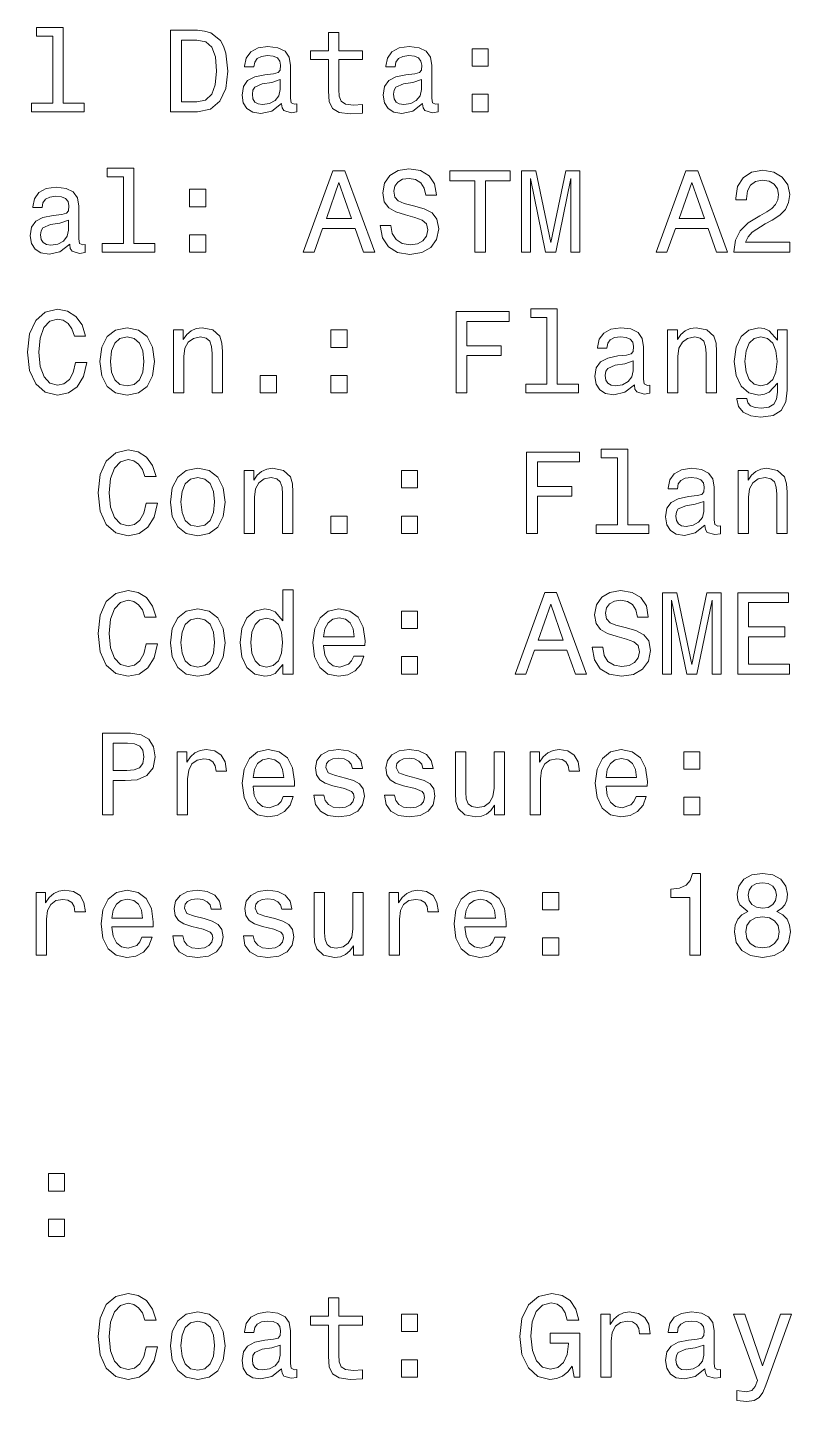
# Model space of a CAD drawing. Extents: x 0 to 420, y 0 to 297.
# Drawn here: x 311.79 to 338.08, y 118.93 to 166.2 of the extents above; entities that cross this region are included whole.
import ezdxf

# ---------------------------------------------------------------- set-up
doc = ezdxf.new("R2010")
doc.units = 0

msp = doc.modelspace()

# ---------------------------------------------------------------- linework, layer by layer
at = {"color": 7, "lineweight": 13}
for points in [[(312.666, 165.902), (312.666, 163.602), (311.936, 163.602), (311.936, 163.303), (313.747, 163.303), (313.747, 163.602), (313.021, 163.602), (313.021, 166.2), (312.109, 166.2), (312.109, 165.902)], [(317.649, 166.103), (316.717, 166.103), (316.717, 163.303), (317.649, 163.303), (318.089, 163.392), (318.416, 163.663), (318.617, 164.102), (318.69, 164.703), (318.625, 165.317), (318.545, 165.559), (318.432, 165.752), (318.105, 166.015), (317.891, 166.079)], [(322.152, 165.095), (322.152, 164.01), (322.176, 163.659), (322.289, 163.416), (322.515, 163.275), (322.898, 163.227), (323.318, 163.247), (323.318, 163.554), (323.011, 163.529), (322.733, 163.562), (322.583, 163.663), (322.519, 163.832), (322.507, 164.07), (322.507, 165.095), (323.318, 165.095), (323.318, 165.397), (322.507, 165.397), (322.507, 166.031), (322.152, 166.031), (322.152, 165.397), (321.538, 165.397), (321.538, 165.095)], [(317.621, 165.769), (317.927, 165.708), (318.137, 165.523), (318.262, 165.192), (318.303, 164.703), (318.258, 164.231), (318.133, 163.901), (317.919, 163.703), (317.621, 163.638), (317.092, 163.638), (317.092, 165.769)], [(320.534, 163.586), (320.534, 163.574), (320.554, 163.437), (320.614, 163.34), (320.869, 163.263), (321.066, 163.295), (321.066, 163.57), (320.982, 163.558), (320.869, 163.61), (320.848, 163.771), (320.848, 164.893), (320.8, 165.18), (320.659, 165.381), (320.413, 165.502), (320.066, 165.547), (319.727, 165.498), (319.477, 165.361), (319.319, 165.147), (319.267, 164.865), (319.267, 164.841), (319.586, 164.841), (319.614, 165.01), (319.703, 165.131), (319.848, 165.204), (320.054, 165.232), (320.251, 165.212), (320.392, 165.151), (320.477, 165.046), (320.505, 164.901), (320.489, 164.732), (320.425, 164.647), (320.263, 164.607), (319.961, 164.574), (319.614, 164.502), (319.368, 164.373), (319.222, 164.171), (319.178, 163.872), (319.218, 163.606), (319.343, 163.408), (319.545, 163.283), (319.824, 163.239), (320.199, 163.324)], [(325.391, 163.586), (325.391, 163.574), (325.411, 163.437), (325.472, 163.34), (325.726, 163.263), (325.924, 163.295), (325.924, 163.57), (325.839, 163.558), (325.726, 163.61), (325.706, 163.771), (325.706, 164.893), (325.658, 165.18), (325.516, 165.381), (325.27, 165.502), (324.923, 165.547), (324.584, 165.498), (324.334, 165.361), (324.177, 165.147), (324.124, 164.865), (324.124, 164.841), (324.443, 164.841), (324.471, 165.01), (324.56, 165.131), (324.705, 165.204), (324.911, 165.232), (325.109, 165.212), (325.25, 165.151), (325.335, 165.046), (325.363, 164.901), (325.347, 164.732), (325.282, 164.647), (325.121, 164.607), (324.818, 164.574), (324.471, 164.502), (324.225, 164.373), (324.08, 164.171), (324.036, 163.872), (324.076, 163.606), (324.201, 163.408), (324.403, 163.283), (324.681, 163.239), (325.056, 163.324)], [(327.09, 164.869), (327.647, 164.869), (327.647, 165.47), (327.09, 165.47)], [(320.493, 164.062), (320.445, 163.852), (320.316, 163.691), (320.122, 163.586), (319.884, 163.55), (319.731, 163.57), (319.622, 163.634), (319.553, 163.747), (319.533, 163.905), (319.549, 164.046), (319.614, 164.147), (319.872, 164.26), (320.199, 164.308), (320.493, 164.405)], [(325.351, 164.062), (325.303, 163.852), (325.173, 163.691), (324.98, 163.586), (324.742, 163.55), (324.588, 163.57), (324.479, 163.634), (324.411, 163.747), (324.391, 163.905), (324.407, 164.046), (324.471, 164.147), (324.73, 164.26), (325.056, 164.308), (325.351, 164.405)], [(327.09, 163.303), (327.647, 163.303), (327.647, 163.905), (327.09, 163.905)], [(315.095, 161.064), (315.095, 158.765), (314.365, 158.765), (314.365, 158.466), (316.176, 158.466), (316.176, 158.765), (315.45, 158.765), (315.45, 161.363), (314.538, 161.363), (314.538, 161.064)], [(321.284, 158.466), (321.655, 158.466), (321.95, 159.289), (323.067, 159.289), (323.362, 158.466), (323.741, 158.466), (322.716, 161.27), (322.305, 161.27)], [(324.302, 159.39), (323.935, 159.39), (324.016, 158.962), (324.217, 158.648), (324.528, 158.458), (324.948, 158.389), (325.363, 158.454), (325.674, 158.631), (325.871, 158.91), (325.944, 159.277), (325.884, 159.608), (325.714, 159.822), (325.44, 159.963), (325.073, 160.068), (324.758, 160.144), (324.552, 160.233), (324.435, 160.362), (324.399, 160.564), (324.435, 160.746), (324.54, 160.883), (324.701, 160.976), (324.923, 161.008), (325.149, 160.967), (325.327, 160.859), (325.444, 160.677), (325.5, 160.431), (325.867, 160.431), (325.867, 160.439), (325.803, 160.818), (325.613, 161.101), (325.315, 161.278), (324.911, 161.339), (324.548, 161.278), (324.266, 161.109), (324.084, 160.846), (324.02, 160.508), (324.072, 160.205), (324.225, 159.999), (324.467, 159.862), (324.798, 159.757), (325.125, 159.664), (325.371, 159.576), (325.52, 159.446), (325.573, 159.237), (325.524, 159.023), (325.399, 158.861), (325.21, 158.761), (324.964, 158.728), (324.689, 158.773), (324.479, 158.902), (324.346, 159.112)], [(327.183, 158.466), (327.554, 158.466), (327.554, 160.927), (328.401, 160.927), (328.401, 161.266), (326.331, 161.266), (326.331, 160.927), (327.183, 160.927)], [(328.788, 158.466), (329.099, 158.466), (329.099, 161.008), (329.624, 158.466), (329.971, 158.466), (330.491, 161.008), (330.491, 158.466), (330.806, 158.466), (330.806, 161.266), (330.314, 161.266), (329.797, 158.797), (329.285, 161.266), (328.788, 161.266)], [(333.428, 158.466), (333.799, 158.466), (334.094, 159.289), (335.211, 159.289), (335.506, 158.466), (335.885, 158.466), (334.86, 161.27), (334.449, 161.27)], [(336.099, 158.466), (338.024, 158.466), (338.024, 158.813), (336.503, 158.813), (336.587, 159.003), (336.733, 159.16), (337.18, 159.446), (337.418, 159.567), (337.685, 159.741), (337.874, 159.943), (337.983, 160.181), (338.024, 160.451), (337.955, 160.79), (337.765, 161.056), (337.475, 161.226), (337.1, 161.286), (336.712, 161.218), (336.418, 161.028), (336.228, 160.725), (336.164, 160.326), (336.164, 160.269), (336.531, 160.269), (336.531, 160.302), (336.567, 160.576), (336.676, 160.778), (336.85, 160.907), (337.079, 160.951), (337.314, 160.911), (337.487, 160.81), (337.6, 160.653), (337.64, 160.455), (337.612, 160.269), (337.535, 160.112), (337.406, 159.975), (337.229, 159.854), (336.991, 159.725), (336.595, 159.475), (336.317, 159.208), (336.152, 158.886), (336.099, 158.478)], [(322.079, 159.632), (322.511, 160.867), (322.942, 159.632)], [(334.223, 159.632), (334.655, 160.867), (335.086, 159.632)], [(313.247, 158.748), (313.247, 158.736), (313.267, 158.599), (313.328, 158.502), (313.582, 158.426), (313.78, 158.458), (313.78, 158.732), (313.695, 158.72), (313.582, 158.773), (313.562, 158.934), (313.562, 160.056), (313.513, 160.342), (313.372, 160.544), (313.126, 160.665), (312.779, 160.709), (312.44, 160.661), (312.19, 160.524), (312.033, 160.31), (311.98, 160.027), (311.98, 160.003), (312.299, 160.003), (312.327, 160.173), (312.416, 160.294), (312.561, 160.366), (312.767, 160.395), (312.965, 160.374), (313.106, 160.314), (313.191, 160.209), (313.219, 160.064), (313.203, 159.894), (313.138, 159.81), (312.977, 159.769), (312.674, 159.737), (312.327, 159.664), (312.081, 159.535), (311.936, 159.333), (311.892, 159.035), (311.932, 158.769), (312.057, 158.571), (312.259, 158.446), (312.537, 158.401), (312.912, 158.486)], [(317.375, 160.031), (317.931, 160.031), (317.931, 160.633), (317.375, 160.633)], [(313.207, 159.225), (313.158, 159.015), (313.029, 158.853), (312.836, 158.748), (312.598, 158.712), (312.444, 158.732), (312.335, 158.797), (312.267, 158.91), (312.247, 159.067), (312.263, 159.208), (312.327, 159.309), (312.586, 159.422), (312.912, 159.471), (313.207, 159.567)], [(317.375, 158.466), (317.931, 158.466), (317.931, 159.067), (317.375, 159.067)], [(313.449, 154.669), (313.368, 154.331), (313.235, 154.089), (313.05, 153.939), (312.832, 153.891), (312.569, 153.963), (312.364, 154.181), (312.226, 154.536), (312.182, 155.029), (312.226, 155.517), (312.36, 155.876), (312.565, 156.094), (312.832, 156.17), (313.025, 156.13), (313.191, 156.017), (313.32, 155.835), (313.409, 155.585), (313.792, 155.585), (313.671, 155.969), (313.461, 156.259), (313.175, 156.441), (312.832, 156.505), (312.404, 156.404), (312.077, 156.122), (311.867, 155.658), (311.795, 155.029), (311.867, 154.399), (312.077, 153.935), (312.404, 153.649), (312.832, 153.552), (313.207, 153.629), (313.509, 153.842), (313.723, 154.193), (313.836, 154.669)], [(329.668, 156.227), (329.668, 153.927), (328.938, 153.927), (328.938, 153.629), (330.749, 153.629), (330.749, 153.927), (330.023, 153.927), (330.023, 156.525), (329.111, 156.525), (329.111, 156.227)], [(326.541, 153.629), (326.916, 153.629), (326.916, 154.916), (328.094, 154.916), (328.094, 155.25), (326.916, 155.25), (326.916, 156.09), (328.365, 156.09), (328.365, 156.429), (326.541, 156.429)], [(314.284, 154.71), (314.349, 154.218), (314.534, 153.854), (314.829, 153.629), (315.224, 153.552), (315.616, 153.629), (315.91, 153.85), (316.096, 154.214), (316.164, 154.71), (316.096, 155.202), (315.91, 155.569), (315.616, 155.791), (315.224, 155.872), (314.829, 155.791), (314.534, 155.565), (314.349, 155.202)], [(314.647, 154.714), (314.684, 155.077), (314.797, 155.339), (314.978, 155.501), (315.224, 155.557), (315.466, 155.501), (315.648, 155.343), (315.761, 155.077), (315.801, 154.714), (315.761, 154.347), (315.648, 154.08), (315.466, 153.919), (315.224, 153.867), (314.978, 153.919), (314.797, 154.08), (314.684, 154.347)], [(316.818, 153.629), (317.173, 153.629), (317.173, 154.879), (317.209, 155.166), (317.326, 155.376), (317.508, 155.505), (317.75, 155.553), (317.943, 155.513), (318.065, 155.404), (318.125, 155.222), (318.145, 154.98), (318.145, 153.629), (318.5, 153.629), (318.5, 155.053), (318.484, 155.339), (318.411, 155.577), (318.173, 155.795), (317.802, 155.872), (317.596, 155.844), (317.423, 155.767), (317.274, 155.638), (317.157, 155.464), (317.157, 155.795), (316.818, 155.795)], [(322.232, 155.194), (322.789, 155.194), (322.789, 155.795), (322.232, 155.795)], [(332.678, 153.911), (332.678, 153.899), (332.698, 153.762), (332.758, 153.665), (333.013, 153.588), (333.21, 153.62), (333.21, 153.895), (333.126, 153.883), (333.013, 153.935), (332.992, 154.097), (332.992, 155.218), (332.944, 155.505), (332.803, 155.706), (332.557, 155.827), (332.21, 155.872), (331.871, 155.823), (331.621, 155.686), (331.463, 155.472), (331.411, 155.19), (331.411, 155.166), (331.73, 155.166), (331.758, 155.335), (331.847, 155.456), (331.992, 155.529), (332.198, 155.557), (332.395, 155.537), (332.537, 155.476), (332.621, 155.371), (332.65, 155.226), (332.633, 155.057), (332.569, 154.972), (332.407, 154.932), (332.105, 154.899), (331.758, 154.827), (331.512, 154.698), (331.367, 154.496), (331.322, 154.197), (331.362, 153.931), (331.488, 153.733), (331.689, 153.608), (331.968, 153.564), (332.343, 153.649)], [(333.82, 153.629), (334.175, 153.629), (334.175, 154.879), (334.211, 155.166), (334.328, 155.376), (334.509, 155.505), (334.752, 155.553), (334.945, 155.513), (335.066, 155.404), (335.127, 155.222), (335.147, 154.98), (335.147, 153.629), (335.502, 153.629), (335.502, 155.053), (335.486, 155.339), (335.413, 155.577), (335.175, 155.795), (334.804, 155.872), (334.598, 155.844), (334.425, 155.767), (334.275, 155.638), (334.158, 155.464), (334.158, 155.795), (333.82, 155.795)], [(337.935, 153.725), (337.935, 155.795), (337.596, 155.795), (337.596, 155.444), (337.318, 155.763), (337.148, 155.844), (336.958, 155.872), (336.616, 155.791), (336.349, 155.565), (336.176, 155.202), (336.115, 154.714), (336.176, 154.222), (336.349, 153.859), (336.616, 153.629), (336.958, 153.552), (337.152, 153.58), (337.314, 153.653), (337.596, 153.959), (337.596, 153.653), (337.564, 153.411), (337.475, 153.237), (337.305, 153.136), (337.051, 153.1), (336.829, 153.124), (336.672, 153.185), (336.579, 153.29), (336.551, 153.431), (336.208, 153.431), (336.208, 153.415), (336.26, 153.157), (336.422, 152.963), (336.68, 152.838), (337.031, 152.793), (337.451, 152.854), (337.729, 153.023), (337.886, 153.318)], [(336.482, 154.714), (336.519, 155.073), (336.628, 155.339), (336.797, 155.497), (337.023, 155.553), (337.261, 155.497), (337.439, 155.339), (337.548, 155.073), (337.588, 154.714), (337.548, 154.347), (337.439, 154.084), (337.261, 153.923), (337.023, 153.871), (336.797, 153.923), (336.628, 154.084), (336.519, 154.351)], [(332.637, 154.387), (332.589, 154.177), (332.46, 154.016), (332.266, 153.911), (332.028, 153.875), (331.875, 153.895), (331.766, 153.959), (331.697, 154.072), (331.677, 154.23), (331.693, 154.371), (331.758, 154.472), (332.016, 154.585), (332.343, 154.633), (332.637, 154.73)], [(319.803, 153.629), (320.36, 153.629), (320.36, 154.23), (319.803, 154.23)], [(322.232, 153.629), (322.789, 153.629), (322.789, 154.23), (322.232, 154.23)], [(315.878, 149.832), (315.797, 149.493), (315.664, 149.251), (315.478, 149.102), (315.26, 149.053), (314.998, 149.126), (314.792, 149.344), (314.655, 149.699), (314.611, 150.191), (314.655, 150.679), (314.788, 151.038), (314.994, 151.256), (315.26, 151.333), (315.454, 151.293), (315.62, 151.18), (315.749, 150.998), (315.837, 150.748), (316.221, 150.748), (316.1, 151.131), (315.89, 151.422), (315.603, 151.603), (315.26, 151.668), (314.833, 151.567), (314.506, 151.284), (314.296, 150.82), (314.224, 150.191), (314.296, 149.562), (314.506, 149.098), (314.833, 148.811), (315.26, 148.714), (315.636, 148.791), (315.938, 149.005), (316.152, 149.356), (316.265, 149.832)], [(328.97, 148.791), (329.345, 148.791), (329.345, 150.078), (330.523, 150.078), (330.523, 150.413), (329.345, 150.413), (329.345, 151.252), (330.794, 151.252), (330.794, 151.591), (328.97, 151.591)], [(332.097, 151.389), (332.097, 149.09), (331.367, 149.09), (331.367, 148.791), (333.178, 148.791), (333.178, 149.09), (332.452, 149.09), (332.452, 151.688), (331.54, 151.688), (331.54, 151.389)], [(316.713, 149.872), (316.777, 149.38), (316.963, 149.017), (317.258, 148.791), (317.653, 148.714), (318.044, 148.791), (318.339, 149.013), (318.524, 149.376), (318.593, 149.872), (318.524, 150.365), (318.339, 150.732), (318.044, 150.954), (317.653, 151.034), (317.258, 150.954), (316.963, 150.728), (316.777, 150.365)], [(319.247, 148.791), (319.602, 148.791), (319.602, 150.042), (319.638, 150.328), (319.755, 150.538), (319.937, 150.667), (320.179, 150.716), (320.372, 150.675), (320.493, 150.566), (320.554, 150.385), (320.574, 150.143), (320.574, 148.791), (320.929, 148.791), (320.929, 150.215), (320.913, 150.502), (320.84, 150.74), (320.602, 150.958), (320.231, 151.034), (320.025, 151.006), (319.852, 150.929), (319.703, 150.8), (319.586, 150.627), (319.586, 150.958), (319.247, 150.958)], [(324.661, 150.357), (325.218, 150.357), (325.218, 150.958), (324.661, 150.958)], [(335.107, 149.074), (335.107, 149.061), (335.127, 148.924), (335.187, 148.827), (335.441, 148.751), (335.639, 148.783), (335.639, 149.057), (335.554, 149.045), (335.441, 149.098), (335.421, 149.259), (335.421, 150.381), (335.373, 150.667), (335.232, 150.869), (334.986, 150.99), (334.639, 151.034), (334.3, 150.986), (334.05, 150.849), (333.892, 150.635), (333.84, 150.352), (333.84, 150.328), (334.158, 150.328), (334.187, 150.498), (334.275, 150.619), (334.421, 150.691), (334.626, 150.72), (334.824, 150.699), (334.965, 150.639), (335.05, 150.534), (335.078, 150.389), (335.062, 150.219), (334.998, 150.135), (334.836, 150.094), (334.534, 150.062), (334.187, 149.989), (333.941, 149.86), (333.795, 149.659), (333.751, 149.36), (333.791, 149.094), (333.916, 148.896), (334.118, 148.771), (334.396, 148.727), (334.772, 148.811)], [(336.248, 148.791), (336.603, 148.791), (336.603, 150.042), (336.64, 150.328), (336.757, 150.538), (336.938, 150.667), (337.18, 150.716), (337.374, 150.675), (337.495, 150.566), (337.556, 150.385), (337.576, 150.143), (337.576, 148.791), (337.931, 148.791), (337.931, 150.215), (337.915, 150.502), (337.842, 150.74), (337.604, 150.958), (337.233, 151.034), (337.027, 151.006), (336.854, 150.929), (336.704, 150.8), (336.587, 150.627), (336.587, 150.958), (336.248, 150.958)], [(317.076, 149.876), (317.112, 150.24), (317.225, 150.502), (317.407, 150.663), (317.653, 150.72), (317.895, 150.663), (318.077, 150.506), (318.19, 150.24), (318.23, 149.876), (318.19, 149.509), (318.077, 149.243), (317.895, 149.082), (317.653, 149.029), (317.407, 149.082), (317.225, 149.243), (317.112, 149.509)], [(335.066, 149.55), (335.018, 149.34), (334.889, 149.178), (334.695, 149.074), (334.457, 149.037), (334.304, 149.057), (334.195, 149.122), (334.126, 149.235), (334.106, 149.392), (334.122, 149.533), (334.187, 149.634), (334.445, 149.747), (334.772, 149.796), (335.066, 149.893)], [(322.232, 148.791), (322.789, 148.791), (322.789, 149.392), (322.232, 149.392)], [(324.661, 148.791), (325.218, 148.791), (325.218, 149.392), (324.661, 149.392)], [(315.878, 144.995), (315.797, 144.656), (315.664, 144.414), (315.478, 144.264), (315.26, 144.216), (314.998, 144.288), (314.792, 144.506), (314.655, 144.861), (314.611, 145.354), (314.655, 145.842), (314.788, 146.201), (314.994, 146.419), (315.26, 146.495), (315.454, 146.455), (315.62, 146.342), (315.749, 146.161), (315.837, 145.91), (316.221, 145.91), (316.1, 146.294), (315.89, 146.584), (315.603, 146.766), (315.26, 146.83), (314.833, 146.729), (314.506, 146.447), (314.296, 145.983), (314.224, 145.354), (314.296, 144.724), (314.506, 144.26), (314.833, 143.974), (315.26, 143.877), (315.636, 143.954), (315.938, 144.167), (316.152, 144.518), (316.265, 144.995)], [(320.578, 144.288), (320.578, 143.954), (320.933, 143.954), (320.933, 146.85), (320.582, 146.85), (320.582, 145.789), (320.312, 146.096), (320.146, 146.169), (319.957, 146.197), (319.614, 146.116), (319.348, 145.89), (319.174, 145.527), (319.113, 145.039), (319.174, 144.551), (319.348, 144.184), (319.614, 143.954), (319.957, 143.877), (320.146, 143.905), (320.316, 143.978)], [(328.571, 143.954), (328.942, 143.954), (329.236, 144.777), (330.354, 144.777), (330.648, 143.954), (331.028, 143.954), (330.003, 146.758), (329.591, 146.758)], [(331.588, 144.878), (331.221, 144.878), (331.302, 144.45), (331.504, 144.135), (331.814, 143.946), (332.234, 143.877), (332.65, 143.942), (332.96, 144.119), (333.158, 144.397), (333.23, 144.765), (333.17, 145.095), (333.001, 145.309), (332.726, 145.45), (332.359, 145.555), (332.044, 145.632), (331.839, 145.721), (331.722, 145.85), (331.685, 146.052), (331.722, 146.233), (331.826, 146.37), (331.988, 146.463), (332.21, 146.495), (332.436, 146.455), (332.613, 146.346), (332.73, 146.165), (332.787, 145.918), (333.154, 145.918), (333.154, 145.927), (333.089, 146.306), (332.9, 146.588), (332.601, 146.766), (332.198, 146.826), (331.835, 146.766), (331.552, 146.596), (331.371, 146.334), (331.306, 145.995), (331.358, 145.693), (331.512, 145.487), (331.754, 145.35), (332.085, 145.245), (332.411, 145.152), (332.658, 145.063), (332.807, 144.934), (332.859, 144.724), (332.811, 144.51), (332.686, 144.349), (332.496, 144.248), (332.25, 144.216), (331.976, 144.26), (331.766, 144.389), (331.633, 144.599)], [(333.646, 143.954), (333.957, 143.954), (333.957, 146.495), (334.481, 143.954), (334.828, 143.954), (335.349, 146.495), (335.349, 143.954), (335.663, 143.954), (335.663, 146.754), (335.171, 146.754), (334.655, 144.284), (334.142, 146.754), (333.646, 146.754)], [(336.236, 143.954), (338.011, 143.954), (338.011, 144.293), (336.607, 144.293), (336.607, 145.241), (337.858, 145.241), (337.858, 145.576), (336.607, 145.576), (336.607, 146.415), (337.979, 146.415), (337.979, 146.754), (336.236, 146.754)], [(316.713, 145.035), (316.777, 144.543), (316.963, 144.18), (317.258, 143.954), (317.653, 143.877), (318.044, 143.954), (318.339, 144.176), (318.524, 144.539), (318.593, 145.035), (318.524, 145.527), (318.339, 145.894), (318.044, 146.116), (317.653, 146.197), (317.258, 146.116), (316.963, 145.89), (316.777, 145.527)], [(321.986, 144.934), (323.406, 144.934), (323.41, 145.099), (323.346, 145.563), (323.168, 145.91), (322.886, 146.12), (322.511, 146.197), (322.143, 146.116), (321.861, 145.89), (321.68, 145.523), (321.615, 145.039), (321.675, 144.543), (321.857, 144.18), (322.135, 143.954), (322.499, 143.877), (322.813, 143.929), (323.071, 144.067), (323.261, 144.284), (323.37, 144.575), (323.019, 144.575), (322.946, 144.414), (322.841, 144.293), (322.543, 144.196), (322.313, 144.24), (322.139, 144.381), (322.026, 144.611), (321.986, 144.922)], [(324.661, 145.519), (325.218, 145.519), (325.218, 146.12), (324.661, 146.12)], [(329.365, 145.12), (329.797, 146.354), (330.229, 145.12)], [(317.076, 145.039), (317.112, 145.402), (317.225, 145.664), (317.407, 145.826), (317.653, 145.882), (317.895, 145.826), (318.077, 145.668), (318.19, 145.402), (318.23, 145.039), (318.19, 144.672), (318.077, 144.406), (317.895, 144.244), (317.653, 144.192), (317.407, 144.244), (317.225, 144.406), (317.112, 144.672)], [(320.017, 145.878), (320.251, 145.822), (320.429, 145.664), (320.534, 145.402), (320.574, 145.039), (320.534, 144.672), (320.429, 144.41), (320.251, 144.248), (320.017, 144.196), (319.795, 144.248), (319.626, 144.41), (319.513, 144.676), (319.477, 145.039), (319.513, 145.398), (319.626, 145.66), (319.795, 145.822)], [(321.986, 145.233), (322.031, 145.511), (322.139, 145.717), (322.305, 145.842), (322.523, 145.886), (322.737, 145.842), (322.902, 145.717), (323.003, 145.511), (323.039, 145.233)], [(324.661, 143.954), (325.218, 143.954), (325.218, 144.555), (324.661, 144.555)], [(314.373, 139.116), (314.744, 139.116), (314.744, 140.298), (315.156, 140.298), (315.571, 140.318), (315.902, 140.46), (316.116, 140.734), (316.188, 141.109), (316.132, 141.456), (315.971, 141.71), (315.704, 141.864), (315.341, 141.916), (314.373, 141.916)], [(315.24, 141.573), (315.482, 141.549), (315.66, 141.472), (315.765, 141.331), (315.801, 141.109), (315.761, 140.875), (315.652, 140.734), (315.466, 140.661), (315.212, 140.641), (314.744, 140.641), (314.744, 141.573)], [(316.951, 139.116), (317.306, 139.116), (317.306, 140.355), (317.342, 140.653), (317.451, 140.867), (317.629, 140.996), (317.867, 141.041), (318.044, 141.012), (318.177, 140.932), (318.258, 140.795), (318.286, 140.609), (318.645, 140.609), (318.597, 140.936), (318.464, 141.17), (318.242, 141.311), (317.939, 141.359), (317.734, 141.327), (317.556, 141.246), (317.399, 141.109), (317.274, 140.924), (317.274, 141.283), (316.951, 141.283)], [(319.557, 140.097), (320.977, 140.097), (320.982, 140.262), (320.917, 140.726), (320.739, 141.073), (320.457, 141.283), (320.082, 141.359), (319.715, 141.279), (319.432, 141.053), (319.251, 140.686), (319.186, 140.201), (319.247, 139.705), (319.428, 139.342), (319.707, 139.116), (320.07, 139.04), (320.384, 139.092), (320.643, 139.229), (320.832, 139.447), (320.941, 139.737), (320.59, 139.737), (320.518, 139.576), (320.413, 139.455), (320.114, 139.358), (319.884, 139.403), (319.711, 139.544), (319.598, 139.774), (319.557, 140.084)], [(322.737, 140.379), (322.394, 140.46), (322.139, 140.552), (322.055, 140.742), (322.079, 140.875), (322.164, 140.972), (322.301, 141.033), (322.499, 141.057), (322.688, 141.033), (322.837, 140.96), (322.934, 140.851), (322.975, 140.706), (323.322, 140.706), (323.322, 140.714), (323.261, 140.976), (323.096, 141.182), (322.837, 141.311), (322.499, 141.359), (322.156, 141.311), (321.905, 141.178), (321.748, 140.98), (321.7, 140.73), (321.736, 140.488), (321.849, 140.318), (322.035, 140.197), (322.305, 140.113), (322.7, 140.016), (322.942, 139.915), (323.007, 139.834), (323.031, 139.713), (322.995, 139.564), (322.898, 139.451), (322.741, 139.378), (322.531, 139.354), (322.309, 139.378), (322.148, 139.463), (322.039, 139.6), (321.994, 139.79), (321.651, 139.79), (321.708, 139.467), (321.873, 139.233), (322.135, 139.092), (322.499, 139.04), (322.878, 139.092), (323.156, 139.233), (323.326, 139.459), (323.386, 139.754), (323.342, 140.008), (323.217, 140.181), (323.011, 140.294)], [(325.165, 140.379), (324.822, 140.46), (324.568, 140.552), (324.484, 140.742), (324.508, 140.875), (324.592, 140.972), (324.73, 141.033), (324.927, 141.057), (325.117, 141.033), (325.266, 140.96), (325.363, 140.851), (325.403, 140.706), (325.75, 140.706), (325.75, 140.714), (325.69, 140.976), (325.524, 141.182), (325.266, 141.311), (324.927, 141.359), (324.584, 141.311), (324.334, 141.178), (324.177, 140.98), (324.128, 140.73), (324.165, 140.488), (324.278, 140.318), (324.463, 140.197), (324.734, 140.113), (325.129, 140.016), (325.371, 139.915), (325.436, 139.834), (325.46, 139.713), (325.424, 139.564), (325.327, 139.451), (325.169, 139.378), (324.96, 139.354), (324.738, 139.378), (324.576, 139.463), (324.467, 139.6), (324.423, 139.79), (324.08, 139.79), (324.137, 139.467), (324.302, 139.233), (324.564, 139.092), (324.927, 139.04), (325.307, 139.092), (325.585, 139.233), (325.754, 139.459), (325.815, 139.754), (325.771, 140.008), (325.645, 140.181), (325.44, 140.294)], [(329.095, 139.116), (329.45, 139.116), (329.45, 140.355), (329.486, 140.653), (329.595, 140.867), (329.773, 140.996), (330.011, 141.041), (330.188, 141.012), (330.322, 140.932), (330.402, 140.795), (330.431, 140.609), (330.79, 140.609), (330.741, 140.936), (330.608, 141.17), (330.386, 141.311), (330.084, 141.359), (329.878, 141.327), (329.7, 141.246), (329.543, 141.109), (329.418, 140.924), (329.418, 141.283), (329.095, 141.283)], [(331.701, 140.097), (333.122, 140.097), (333.126, 140.262), (333.061, 140.726), (332.884, 141.073), (332.601, 141.283), (332.226, 141.359), (331.859, 141.279), (331.576, 141.053), (331.395, 140.686), (331.33, 140.201), (331.391, 139.705), (331.572, 139.342), (331.851, 139.116), (332.214, 139.04), (332.528, 139.092), (332.787, 139.229), (332.976, 139.447), (333.085, 139.737), (332.734, 139.737), (332.662, 139.576), (332.557, 139.455), (332.258, 139.358), (332.028, 139.403), (331.855, 139.544), (331.742, 139.774), (331.701, 140.084)], [(319.557, 140.395), (319.602, 140.674), (319.711, 140.879), (319.876, 141.004), (320.094, 141.049), (320.308, 141.004), (320.473, 140.879), (320.574, 140.674), (320.61, 140.395)], [(328.203, 141.283), (327.848, 141.283), (327.848, 140.032), (327.808, 139.742), (327.691, 139.532), (327.509, 139.403), (327.271, 139.362), (327.082, 139.395), (326.961, 139.491), (326.892, 139.657), (326.876, 139.891), (326.876, 141.283), (326.521, 141.283), (326.521, 139.859), (326.533, 139.572), (326.61, 139.334), (326.844, 139.116), (327.219, 139.04), (327.421, 139.068), (327.594, 139.14), (327.743, 139.265), (327.865, 139.447), (327.865, 139.116), (328.203, 139.116)], [(331.701, 140.395), (331.746, 140.674), (331.855, 140.879), (332.02, 141.004), (332.238, 141.049), (332.452, 141.004), (332.617, 140.879), (332.718, 140.674), (332.754, 140.395)], [(334.376, 140.682), (334.933, 140.682), (334.933, 141.283), (334.376, 141.283)], [(334.376, 139.116), (334.933, 139.116), (334.933, 139.717), (334.376, 139.717)], [(334.582, 134.279), (334.949, 134.279), (334.949, 137.099), (334.675, 137.099), (334.602, 136.853), (334.457, 136.687), (334.235, 136.591), (333.928, 136.558), (333.928, 136.272), (334.582, 136.272)], [(336.583, 135.788), (336.377, 135.675), (336.236, 135.517), (336.147, 135.32), (336.119, 135.082), (336.184, 134.723), (336.369, 134.444), (336.672, 134.267), (337.084, 134.198), (337.491, 134.267), (337.794, 134.444), (337.979, 134.723), (338.048, 135.082), (338.016, 135.32), (337.931, 135.517), (337.786, 135.675), (337.584, 135.788), (337.745, 135.884), (337.858, 136.018), (337.927, 136.179), (337.951, 136.377), (337.886, 136.663), (337.717, 136.893), (337.443, 137.042), (337.084, 137.099), (336.72, 137.042), (336.446, 136.893), (336.273, 136.663), (336.212, 136.377), (336.232, 136.179), (336.301, 136.018)], [(336.595, 136.344), (336.628, 136.522), (336.724, 136.659), (336.878, 136.744), (337.084, 136.776), (337.285, 136.744), (337.439, 136.659), (337.535, 136.522), (337.572, 136.344), (337.535, 136.163), (337.439, 136.022), (337.285, 135.929), (337.084, 135.901), (336.878, 135.933), (336.724, 136.022), (336.628, 136.163)], [(312.093, 134.279), (312.448, 134.279), (312.448, 135.517), (312.485, 135.816), (312.594, 136.03), (312.771, 136.159), (313.009, 136.203), (313.187, 136.175), (313.32, 136.094), (313.401, 135.957), (313.429, 135.771), (313.788, 135.771), (313.739, 136.098), (313.606, 136.332), (313.384, 136.474), (313.082, 136.522), (312.876, 136.49), (312.699, 136.409), (312.541, 136.272), (312.416, 136.086), (312.416, 136.445), (312.093, 136.445)], [(314.7, 135.259), (316.12, 135.259), (316.124, 135.425), (316.059, 135.889), (315.882, 136.235), (315.599, 136.445), (315.224, 136.522), (314.857, 136.441), (314.575, 136.215), (314.393, 135.848), (314.328, 135.364), (314.389, 134.868), (314.571, 134.505), (314.849, 134.279), (315.212, 134.202), (315.527, 134.255), (315.785, 134.392), (315.975, 134.61), (316.084, 134.9), (315.733, 134.9), (315.66, 134.739), (315.555, 134.618), (315.256, 134.521), (315.026, 134.565), (314.853, 134.706), (314.74, 134.936), (314.7, 135.247)], [(314.7, 135.558), (314.744, 135.836), (314.853, 136.042), (315.018, 136.167), (315.236, 136.211), (315.45, 136.167), (315.616, 136.042), (315.716, 135.836), (315.753, 135.558)], [(317.879, 135.542), (317.536, 135.622), (317.282, 135.715), (317.197, 135.905), (317.221, 136.038), (317.306, 136.135), (317.443, 136.195), (317.641, 136.219), (317.831, 136.195), (317.98, 136.123), (318.077, 136.014), (318.117, 135.868), (318.464, 135.868), (318.464, 135.876), (318.403, 136.139), (318.238, 136.344), (317.98, 136.474), (317.641, 136.522), (317.298, 136.474), (317.048, 136.34), (316.89, 136.143), (316.842, 135.893), (316.878, 135.65), (316.991, 135.481), (317.177, 135.36), (317.447, 135.275), (317.843, 135.178), (318.085, 135.078), (318.149, 134.997), (318.173, 134.876), (318.137, 134.727), (318.04, 134.614), (317.883, 134.541), (317.673, 134.517), (317.451, 134.541), (317.29, 134.626), (317.181, 134.763), (317.137, 134.952), (316.794, 134.952), (316.85, 134.63), (317.016, 134.396), (317.278, 134.255), (317.641, 134.202), (318.02, 134.255), (318.299, 134.396), (318.468, 134.622), (318.529, 134.916), (318.484, 135.17), (318.359, 135.344), (318.153, 135.457)], [(320.308, 135.542), (319.965, 135.622), (319.711, 135.715), (319.626, 135.905), (319.65, 136.038), (319.735, 136.135), (319.872, 136.195), (320.07, 136.219), (320.259, 136.195), (320.409, 136.123), (320.505, 136.014), (320.546, 135.868), (320.893, 135.868), (320.893, 135.876), (320.832, 136.139), (320.667, 136.344), (320.409, 136.474), (320.07, 136.522), (319.727, 136.474), (319.477, 136.34), (319.319, 136.143), (319.271, 135.893), (319.307, 135.65), (319.42, 135.481), (319.606, 135.36), (319.876, 135.275), (320.271, 135.178), (320.513, 135.078), (320.578, 134.997), (320.602, 134.876), (320.566, 134.727), (320.469, 134.614), (320.312, 134.541), (320.102, 134.517), (319.88, 134.541), (319.719, 134.626), (319.61, 134.763), (319.565, 134.952), (319.222, 134.952), (319.279, 134.63), (319.444, 134.396), (319.707, 134.255), (320.07, 134.202), (320.449, 134.255), (320.727, 134.396), (320.897, 134.622), (320.957, 134.916), (320.913, 135.17), (320.788, 135.344), (320.582, 135.457)], [(323.346, 136.445), (322.991, 136.445), (322.991, 135.195), (322.95, 134.904), (322.833, 134.694), (322.652, 134.565), (322.414, 134.525), (322.224, 134.557), (322.103, 134.654), (322.035, 134.819), (322.018, 135.053), (322.018, 136.445), (321.663, 136.445), (321.663, 135.021), (321.675, 134.735), (321.752, 134.497), (321.986, 134.279), (322.361, 134.202), (322.563, 134.23), (322.737, 134.303), (322.886, 134.428), (323.007, 134.61), (323.007, 134.279), (323.346, 134.279)], [(324.237, 134.279), (324.592, 134.279), (324.592, 135.517), (324.629, 135.816), (324.738, 136.03), (324.915, 136.159), (325.153, 136.203), (325.331, 136.175), (325.464, 136.094), (325.545, 135.957), (325.573, 135.771), (325.932, 135.771), (325.884, 136.098), (325.75, 136.332), (325.528, 136.474), (325.226, 136.522), (325.02, 136.49), (324.843, 136.409), (324.685, 136.272), (324.56, 136.086), (324.56, 136.445), (324.237, 136.445)], [(326.844, 135.259), (328.264, 135.259), (328.268, 135.425), (328.203, 135.889), (328.026, 136.235), (327.743, 136.445), (327.368, 136.522), (327.001, 136.441), (326.719, 136.215), (326.537, 135.848), (326.473, 135.364), (326.533, 134.868), (326.715, 134.505), (326.993, 134.279), (327.356, 134.202), (327.671, 134.255), (327.929, 134.392), (328.119, 134.61), (328.228, 134.9), (327.877, 134.9), (327.804, 134.739), (327.699, 134.618), (327.401, 134.521), (327.171, 134.565), (326.997, 134.706), (326.884, 134.936), (326.844, 135.247)], [(326.844, 135.558), (326.888, 135.836), (326.997, 136.042), (327.162, 136.167), (327.38, 136.211), (327.594, 136.167), (327.76, 136.042), (327.86, 135.836), (327.897, 135.558)], [(329.519, 135.844), (330.075, 135.844), (330.075, 136.445), (329.519, 136.445)], [(336.507, 135.09), (336.543, 135.303), (336.66, 135.465), (336.841, 135.57), (337.084, 135.606), (337.322, 135.57), (337.503, 135.465), (337.62, 135.303), (337.66, 135.09), (337.62, 134.86), (337.503, 134.686), (337.322, 134.573), (337.084, 134.537), (336.841, 134.573), (336.66, 134.686), (336.543, 134.86)], [(329.519, 134.279), (330.075, 134.279), (330.075, 134.88), (329.519, 134.88)], [(312.517, 126.169), (313.074, 126.169), (313.074, 126.77), (312.517, 126.77)], [(312.517, 124.604), (313.074, 124.604), (313.074, 125.205), (312.517, 125.205)], [(315.878, 120.807), (315.797, 120.468), (315.664, 120.226), (315.478, 120.077), (315.26, 120.029), (314.998, 120.101), (314.792, 120.319), (314.655, 120.674), (314.611, 121.166), (314.655, 121.654), (314.788, 122.014), (314.994, 122.231), (315.26, 122.308), (315.454, 122.268), (315.62, 122.155), (315.749, 121.973), (315.837, 121.723), (316.221, 121.723), (316.1, 122.106), (315.89, 122.397), (315.603, 122.578), (315.26, 122.643), (314.833, 122.542), (314.506, 122.26), (314.296, 121.796), (314.224, 121.166), (314.296, 120.537), (314.506, 120.073), (314.833, 119.786), (315.26, 119.69), (315.636, 119.766), (315.938, 119.98), (316.152, 120.331), (316.265, 120.807)], [(322.152, 121.558), (322.152, 120.472), (322.176, 120.121), (322.289, 119.879), (322.515, 119.738), (322.898, 119.69), (323.318, 119.71), (323.318, 120.016), (323.011, 119.992), (322.733, 120.025), (322.583, 120.125), (322.519, 120.295), (322.507, 120.533), (322.507, 121.558), (323.318, 121.558), (323.318, 121.86), (322.507, 121.86), (322.507, 122.494), (322.152, 122.494), (322.152, 121.86), (321.538, 121.86), (321.538, 121.558)], [(330.535, 120.142), (330.604, 119.766), (330.806, 119.766), (330.806, 121.279), (329.785, 121.279), (329.785, 120.936), (330.414, 120.936), (330.414, 120.912), (330.366, 120.541), (330.237, 120.267), (330.039, 120.093), (329.793, 120.037), (329.519, 120.109), (329.305, 120.327), (329.168, 120.686), (329.119, 121.178), (329.164, 121.667), (329.301, 122.026), (329.519, 122.244), (329.813, 122.32), (330.015, 122.28), (330.18, 122.167), (330.301, 121.977), (330.37, 121.723), (330.769, 121.723), (330.665, 122.11), (330.467, 122.401), (330.188, 122.578), (329.837, 122.643), (329.377, 122.542), (329.031, 122.248), (328.809, 121.784), (328.732, 121.166), (328.809, 120.545), (329.031, 120.081), (329.357, 119.786), (329.769, 119.69), (329.999, 119.722), (330.205, 119.803), (330.382, 119.944)], [(316.713, 120.848), (316.777, 120.355), (316.963, 119.992), (317.258, 119.766), (317.653, 119.69), (318.044, 119.766), (318.339, 119.988), (318.524, 120.351), (318.593, 120.848), (318.524, 121.34), (318.339, 121.707), (318.044, 121.929), (317.653, 122.01), (317.258, 121.929), (316.963, 121.703), (316.777, 121.34)], [(320.534, 120.049), (320.534, 120.037), (320.554, 119.899), (320.614, 119.803), (320.869, 119.726), (321.066, 119.758), (321.066, 120.033), (320.982, 120.02), (320.869, 120.073), (320.848, 120.234), (320.848, 121.356), (320.8, 121.642), (320.659, 121.844), (320.413, 121.965), (320.066, 122.01), (319.727, 121.961), (319.477, 121.824), (319.319, 121.61), (319.267, 121.328), (319.267, 121.303), (319.586, 121.303), (319.614, 121.473), (319.703, 121.594), (319.848, 121.667), (320.054, 121.695), (320.251, 121.675), (320.392, 121.614), (320.477, 121.509), (320.505, 121.364), (320.489, 121.195), (320.425, 121.11), (320.263, 121.069), (319.961, 121.037), (319.614, 120.965), (319.368, 120.835), (319.222, 120.634), (319.178, 120.335), (319.218, 120.069), (319.343, 119.871), (319.545, 119.746), (319.824, 119.702), (320.199, 119.786)], [(331.524, 119.766), (331.879, 119.766), (331.879, 121.005), (331.915, 121.303), (332.024, 121.517), (332.202, 121.646), (332.44, 121.691), (332.617, 121.663), (332.75, 121.582), (332.831, 121.445), (332.859, 121.259), (333.218, 121.259), (333.17, 121.586), (333.037, 121.82), (332.815, 121.961), (332.512, 122.01), (332.307, 121.977), (332.129, 121.897), (331.972, 121.759), (331.847, 121.574), (331.847, 121.933), (331.524, 121.933)], [(335.107, 120.049), (335.107, 120.037), (335.127, 119.899), (335.187, 119.803), (335.441, 119.726), (335.639, 119.758), (335.639, 120.033), (335.554, 120.02), (335.441, 120.073), (335.421, 120.234), (335.421, 121.356), (335.373, 121.642), (335.232, 121.844), (334.986, 121.965), (334.639, 122.01), (334.3, 121.961), (334.05, 121.824), (333.892, 121.61), (333.84, 121.328), (333.84, 121.303), (334.158, 121.303), (334.187, 121.473), (334.275, 121.594), (334.421, 121.667), (334.626, 121.695), (334.824, 121.675), (334.965, 121.614), (335.05, 121.509), (335.078, 121.364), (335.062, 121.195), (334.998, 121.11), (334.836, 121.069), (334.534, 121.037), (334.187, 120.965), (333.941, 120.835), (333.795, 120.634), (333.751, 120.335), (333.791, 120.069), (333.916, 119.871), (334.118, 119.746), (334.396, 119.702), (334.772, 119.786)], [(317.076, 120.852), (317.112, 121.215), (317.225, 121.477), (317.407, 121.638), (317.653, 121.695), (317.895, 121.638), (318.077, 121.481), (318.19, 121.215), (318.23, 120.852), (318.19, 120.484), (318.077, 120.218), (317.895, 120.057), (317.653, 120.004), (317.407, 120.057), (317.225, 120.218), (317.112, 120.484)], [(324.661, 121.332), (325.218, 121.332), (325.218, 121.933), (324.661, 121.933)], [(337.705, 121.933), (337.084, 120.15), (336.474, 121.933), (336.087, 121.933), (336.91, 119.645), (336.837, 119.444), (336.724, 119.306), (336.535, 119.262), (336.208, 119.302), (336.208, 118.959), (336.551, 118.927), (336.797, 118.959), (336.971, 119.06), (337.096, 119.234), (337.205, 119.488), (338.084, 121.933)], [(320.493, 120.525), (320.445, 120.315), (320.316, 120.154), (320.122, 120.049), (319.884, 120.012), (319.731, 120.033), (319.622, 120.097), (319.553, 120.21), (319.533, 120.367), (319.549, 120.509), (319.614, 120.61), (319.872, 120.723), (320.199, 120.771), (320.493, 120.868)], [(335.066, 120.525), (335.018, 120.315), (334.889, 120.154), (334.695, 120.049), (334.457, 120.012), (334.304, 120.033), (334.195, 120.097), (334.126, 120.21), (334.106, 120.367), (334.122, 120.509), (334.187, 120.61), (334.445, 120.723), (334.772, 120.771), (335.066, 120.868)], [(324.661, 119.766), (325.218, 119.766), (325.218, 120.367), (324.661, 120.367)]]:
    msp.add_lwpolyline(points, close=True, dxfattribs=at)

doc.saveas('drawing.dxf')
